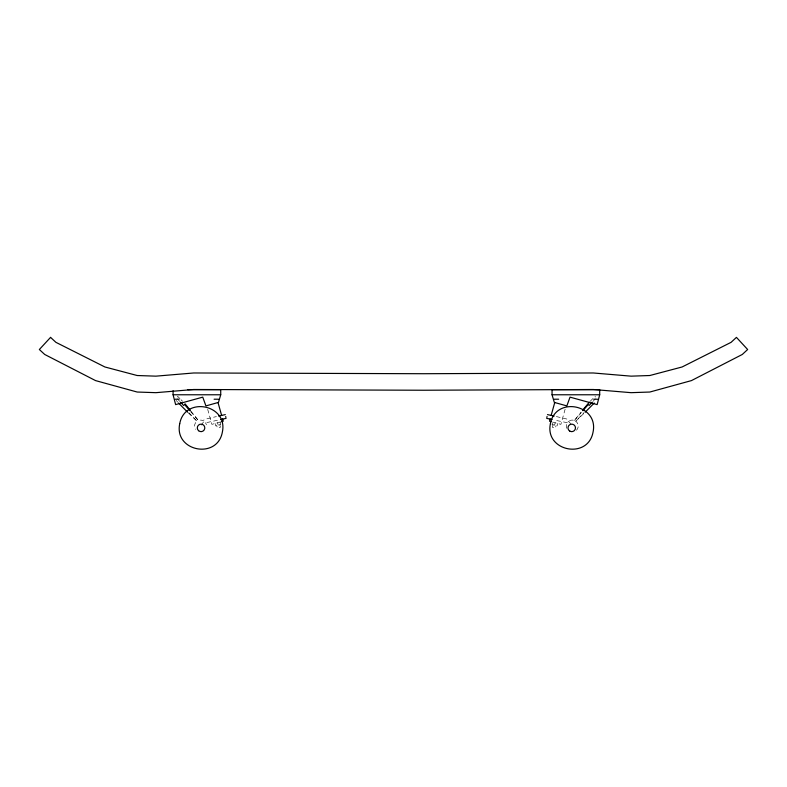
<?xml version="1.0" encoding="UTF-8"?>
<svg xmlns="http://www.w3.org/2000/svg" width="787" height="787" viewBox="0 0 787 787"><rect width="100%" height="100%" fill="white"/><g stroke="black" fill="none" stroke-linecap="round" stroke-linejoin="round"><path stroke-width="0.59" stroke-dasharray="3.94 2.95" d="M552.464 422.885L552.012 424.508L557.039 425.924L557.727 423.475M552.995 424.793L552.307 427.233L555.366 428.089L556.055 425.649M554.52 425.216L555.209 422.767M565.125 409.201L560.885 424.36L552.69 422.068M177.282 397.042L177.754 396.412L180.184 398.871M201.216 425.098L204.03 421.281M556.34 416.569L566.788 419.038L570.004 420.543A5.952 5.952 0 0 1 573.438 420.219L574.412 420.465L581.072 412.132M566.758 428.315A5.952 5.952 0 0 1 567.329 422.727L568.293 421.645M574.412 420.465L581.327 412.477M593.014 401.36L595.405 398.842M576.468 430.273A5.952 5.952 0 0 0 576.487 421.852L575.73 421.202L584.013 412.614M590.161 401.331L595.031 396.412L595.493 397.042M575.73 421.202L584.318 413.027M188.762 412.614L197.045 421.202L196.297 421.852A5.952 5.952 0 0 0 195.57 429.368M220.567 421.93L211.89 424.36L207.65 409.201M190.68 411.591L198.373 420.465L199.337 420.219A5.952 5.952 0 0 1 202.78 420.543L205.987 419.038L216.435 416.569M217.428 420.278L206.224 422.678L204.482 421.645M567.329 422.727L555.347 420.278M188.457 413.027L197.045 421.202M180.99 399.698L182.614 401.331M177.37 398.842L179.761 401.36M176.19 400.445L177.754 402.157M190.966 411.207L198.373 420.465M568.745 421.281L571.559 425.098M220.085 422.068L220.773 424.508L215.736 425.924L215.058 423.475M219.78 424.793L220.468 427.233L217.409 428.089L216.73 425.649M217.566 422.767L218.255 425.216M205.456 422.727A5.952 5.952 0 0 1 206.351 424.872"/><path stroke-width="1.18" d="M546.867 417.415L547.063 416.48M599.694 394.769L597.156 404.616L570.024 397.14L566.856 405.905L554.314 402.403L552.051 394.769L552.051 389.683L599.694 389.683L599.694 394.769L552.051 394.769M550.182 418.851L549.533 421.183L551.195 421.645M551.166 415.349L554.756 402.521M187.749 389.683L220.724 389.683L220.724 394.769L218.471 402.403L205.928 405.905L202.751 397.14L175.629 404.616L173.081 394.769L173.081 390.706M582.547 410.273L589.355 402.157M582.872 410.706L588.253 404.498M594.244 403.023L585.174 412.211M589.03 405.551L592.217 402.196M221.58 421.645L223.242 421.183L222.593 418.851M218.658 416.077L225.308 414.601M220.685 419.55L226.115 418.35M173.081 394.769L220.724 394.769M175.275 399.216L179.082 399.216M214.103 399.216L218.55 399.216M554.225 399.216L558.672 399.216M593.693 399.216L597.51 399.216M547.477 414.601L554.127 416.077M546.66 418.35L552.09 419.55M187.601 412.211L178.541 403.023M180.557 402.196L183.745 405.551M184.532 404.498L189.913 410.706M185.043 403.8L190.228 410.273M218.019 402.521L221.609 415.349M225.712 416.48L225.918 417.415M179.721 423.711C173.858 451.364 217.35 459.893 222.367 432.073C228.23 404.42 184.748 395.891 179.721 423.711M550.428 423.593C544.427 451.217 587.869 459.982 593.034 432.191C599.035 404.557 555.602 395.802 550.428 423.593M50.555 337.377L39.35 349.517L44.721 354.475L95.561 380.603L137.174 392.034L155.915 392.674L193.71 389.496L423.996 390.234L593.29 389.496L631.085 392.674L649.826 392.034L691.439 380.603L742.279 354.475L747.65 349.517L736.445 337.377L731.084 342.335L682.103 366.978L649.826 375.517L631.085 376.156L593.29 372.979L423.996 373.717L193.71 372.979L155.915 376.156L137.174 375.517L104.897 366.978L55.916 342.335L50.555 337.377M198.58 430.715A3.748 3.748 0 0 0 204.728 428.61A3.748 3.748 0 0 0 199.829 424.341A3.748 3.748 0 0 0 198.58 430.715M569.847 431.138A3.748 3.748 0 0 0 575.484 427.902A3.748 3.748 0 0 0 569.867 424.636A3.748 3.748 0 0 0 569.847 431.138"/></g></svg>
